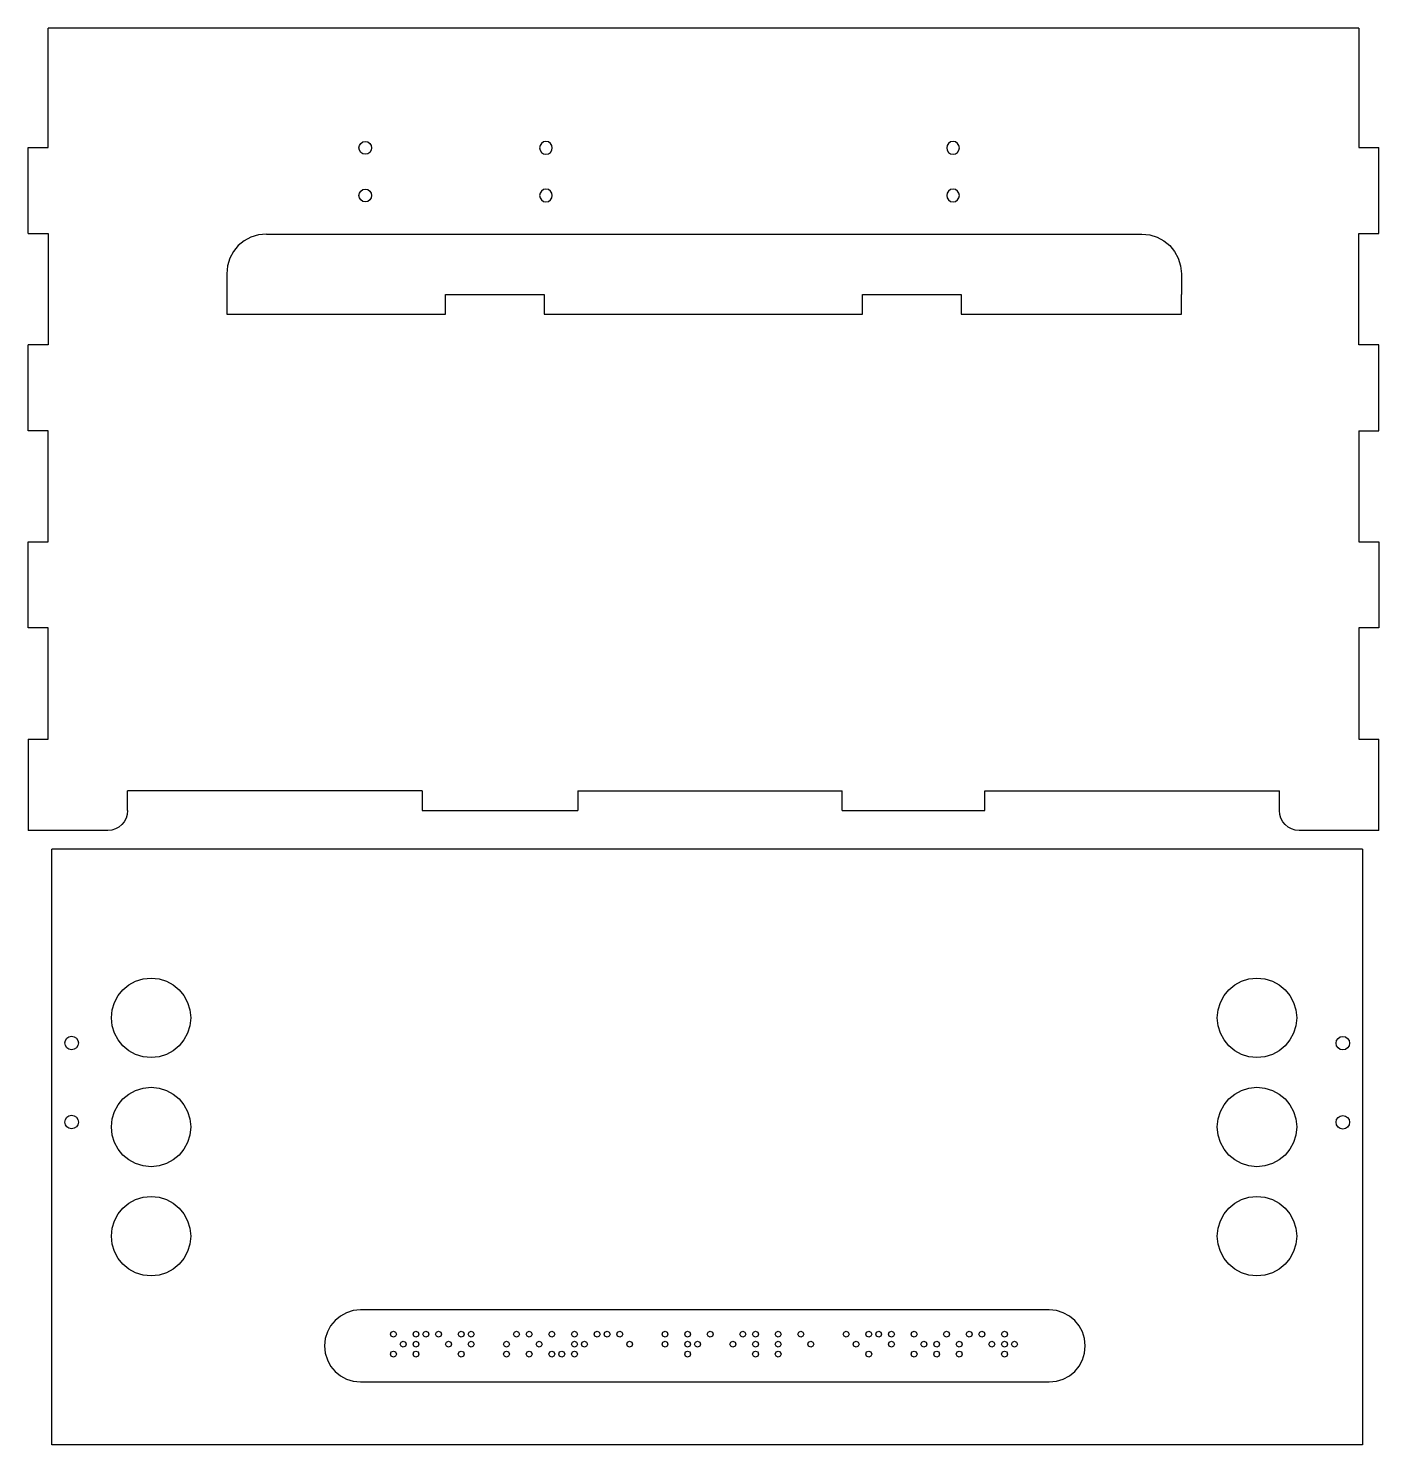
# Model space of a CAD drawing. Extents: x -30 to 616, y -329 to 382.
# Drawn here: x 11.7 to 374.3, y -329 to 51.5 of the extents above; entities that cross this region are included whole.
import ezdxf

# ---------------------------------------------------------------- set-up
doc = ezdxf.new("R2010")
doc.units = 0

msp = doc.modelspace()

# ---------------------------------------------------------------- linework, layer by layer
at = {"layer": 'D_U+00E9coupe V5'}
for p, q in [((368.997, 51.5052), (16.9973, 51.5052)), ((16.9973, 19.5052), (16.9973, 51.5052)), ((368.997, 51.5052), (368.997, 19.5052)), ((11.6639, 19.5052), (16.9973, 19.5052)), ((11.6639, -3.60585), (11.6639, 19.5052)), ((100.43866, 19.398), (100.572779, 20.062313)), ((100.572779, 18.733693), (100.43866, 19.398)), ((100.572779, 20.062313), (100.938536, 20.604802)), ((100.938536, 20.604802), (101.481027, 20.970559)), ((101.481027, 20.970559), (102.14535, 21.10468)), ((102.14535, 21.10468), (102.809652, 20.970559)), ((102.809652, 20.970559), (103.352131, 20.604802)), ((103.352131, 20.604802), (103.717882, 20.062313)), ((103.852, 19.398), (103.717881, 18.733691)), ((103.717882, 20.062313), (103.852, 19.398)), ((103.852, 19.398), (103.852, 19.398)), ((103.852, 19.398), (103.852, 19.398)), ((149.106769, 20.062313), (148.97265, 19.398)), ((148.97265, 19.398), (149.106769, 18.733691)), ((149.472526, 20.604802), (149.106769, 20.062313)), ((150.015017, 20.970559), (149.472526, 20.604802)), ((150.67934, 21.10468), (150.015017, 20.970559)), ((151.343644, 20.970559), (150.67934, 21.10468)), ((151.886126, 20.604802), (151.343644, 20.970559)), ((152.25188, 20.062313), (151.886126, 20.604802)), ((152.386, 19.398), (152.25188, 20.062313)), ((152.25188, 18.733693), (152.386, 19.398)), ((152.386, 19.398), (152.386, 19.398)), ((152.386, 19.398), (152.386, 19.398)), ((258.439778, 20.062313), (258.30566, 19.398)), ((258.30566, 19.398), (258.439779, 18.733691)), ((258.80553, 20.604802), (258.439778, 20.062313)), ((259.348009, 20.970559), (258.80553, 20.604802)), ((260.01231, 21.10468), (259.348009, 20.970559)), ((260.676632, 20.970559), (260.01231, 21.10468)), ((261.219123, 20.604802), (260.676632, 20.970559)), ((261.58488, 20.062313), (261.219123, 20.604802)), ((261.719, 19.398), (261.58488, 20.062313)), ((261.58488, 18.733693), (261.719, 19.398)), ((261.719, 19.398), (261.719, 19.398)), ((261.719, 19.398), (261.719, 19.398)), ((368.997, 19.5052), (374.33, 19.5052)), ((374.33, -3.60585), (374.33, 19.5052)), ((100.938536, 18.191214), (100.572779, 18.733693)), ((101.481027, 17.825466), (100.938536, 18.191214)), ((102.14535, 17.69135), (101.481027, 17.825466)), ((102.80965, 17.825466), (102.14535, 17.69135)), ((103.352129, 18.191213), (102.80965, 17.825466)), ((103.717881, 18.733691), (103.352129, 18.191213)), ((149.106769, 18.733691), (149.472526, 18.191213)), ((149.472526, 18.191213), (150.015017, 17.825466)), ((150.015017, 17.825466), (150.67934, 17.69135)), ((150.67934, 17.69135), (151.343642, 17.825466)), ((151.343642, 17.825466), (151.886124, 18.191214)), ((151.886124, 18.191214), (152.25188, 18.733693)), ((258.439779, 18.733691), (258.805531, 18.191213)), ((258.805531, 18.191213), (259.34801, 17.825466)), ((259.34801, 17.825466), (260.01231, 17.69135)), ((260.01231, 17.69135), (260.676632, 17.825466)), ((260.676632, 17.825466), (261.219123, 18.191214)), ((261.219123, 18.191214), (261.58488, 18.733693)), ((100.572779, 7.26237), (100.938536, 7.804847)), ((100.938536, 7.804847), (101.481027, 8.170588)), ((101.481027, 8.170588), (102.14535, 8.3047)), ((102.14535, 8.3047), (102.809652, 8.170588)), ((102.809652, 8.170588), (103.352131, 7.804846)), ((103.352131, 7.804846), (103.717882, 7.262369)), ((149.472526, 7.804846), (149.106769, 7.262369)), ((150.015017, 8.170588), (149.472526, 7.804846)), ((150.67934, 8.3047), (150.015017, 8.170588)), ((151.343644, 8.170588), (150.67934, 8.3047)), ((151.886126, 7.804847), (151.343644, 8.170588)), ((152.25188, 7.26237), (151.886126, 7.804847)), ((258.80553, 7.804846), (258.439778, 7.262369)), ((259.348009, 8.170588), (258.80553, 7.804846)), ((260.01231, 8.3047), (259.348009, 8.170588)), ((260.676632, 8.170588), (260.01231, 8.3047)), ((261.219123, 7.804847), (260.676632, 8.170588)), ((261.58488, 7.26237), (261.219123, 7.804847)), ((100.43866, 6.59805), (100.572779, 7.26237)), ((100.572779, 5.933731), (100.43866, 6.59805)), ((100.938536, 5.391254), (100.572779, 5.933731)), ((101.481027, 5.025512), (100.938536, 5.391254)), ((102.14535, 4.8914), (101.481027, 5.025512)), ((102.80965, 5.025512), (102.14535, 4.8914)), ((103.352129, 5.391253), (102.80965, 5.025512)), ((103.717881, 5.93373), (103.352129, 5.391253)), ((103.852, 6.59805), (103.717881, 5.93373)), ((103.717882, 7.262369), (103.852, 6.59805)), ((103.852, 6.59805), (103.852, 6.59805)), ((103.852, 6.59805), (103.852, 6.59805)), ((149.106769, 7.262369), (148.97265, 6.59805)), ((148.97265, 6.59805), (149.106769, 5.93373)), ((149.106769, 5.93373), (149.472526, 5.391253)), ((149.472526, 5.391253), (150.015017, 5.025512)), ((150.015017, 5.025512), (150.67934, 4.8914)), ((150.67934, 4.8914), (151.343642, 5.025512)), ((151.343642, 5.025512), (151.886124, 5.391254)), ((151.886124, 5.391254), (152.25188, 5.933731)), ((152.386, 6.59805), (152.25188, 7.26237)), ((152.25188, 5.933731), (152.386, 6.59805)), ((152.386, 6.59805), (152.386, 6.59805)), ((152.386, 6.59805), (152.386, 6.59805)), ((258.439778, 7.262369), (258.30566, 6.59805)), ((258.30566, 6.59805), (258.439779, 5.93373)), ((258.439779, 5.93373), (258.805531, 5.391253)), ((258.805531, 5.391253), (259.34801, 5.025512)), ((259.34801, 5.025512), (260.01231, 4.8914)), ((260.01231, 4.8914), (260.676632, 5.025512)), ((260.676632, 5.025512), (261.219123, 5.391254)), ((261.219123, 5.391254), (261.58488, 5.933731)), ((261.719, 6.59805), (261.58488, 7.26237)), ((261.58488, 5.933731), (261.719, 6.59805)), ((261.719, 6.59805), (261.719, 6.59805)), ((261.719, 6.59805), (261.719, 6.59805)), ((11.6639, -3.60585), (16.9973, -3.60585)), ((16.9973, -3.60585), (16.9973, -33.4725)), ((75.599, -3.74798), (73.4493, -3.96469)), ((75.599, -3.74798), (310.691, -3.74798)), ((310.691, -3.74798), (312.840698, -3.96469)), ((368.997, -33.4725), (368.997, -3.60585)), ((368.997, -3.60585), (374.33, -3.60585)), ((68.056564, -6.872186), (66.75408, -8.450829)), ((69.63519, -5.569686), (68.056564, -6.872186)), ((71.447065, -4.586223), (69.63519, -5.569686)), ((73.4493, -3.96469), (71.447065, -4.586223)), ((312.840698, -3.96469), (314.84293, -4.586223)), ((314.84293, -4.586223), (316.654806, -5.569686)), ((316.654806, -5.569686), (318.233432, -6.872186)), ((318.233432, -6.872186), (319.535917, -8.450829)), ((65.77063, -10.262721), (65.149106, -12.26497)), ((66.75408, -8.450829), (65.77063, -10.262721)), ((319.535917, -8.450829), (320.519368, -10.262721)), ((320.519368, -10.262721), (321.140893, -12.26497)), ((65.149106, -12.26497), (64.9324, -14.41468)), ((64.9324, -14.4146), (64.9324, -25.2947)), ((321.140893, -12.26497), (321.3576, -14.41468)), ((321.358, -14.4146), (321.358, -19.9614)), ((123.664, -19.9614), (150.162, -19.9614)), ((123.664, -25.2947), (123.664, -19.9614)), ((150.162, -19.9614), (150.162, -25.2947)), ((235.664, -19.9614), (262.162, -19.9614)), ((235.664, -25.2947), (235.664, -19.9614)), ((262.162, -19.9614), (262.162, -25.2947)), ((321.348, -19.9614), (321.358, -19.9614)), ((321.348, -25.2947), (321.348, -19.9614)), ((64.9324, -25.2947), (123.664, -25.2947)), ((150.162, -25.2947), (235.664, -25.2947)), ((262.162, -25.2947), (321.348, -25.2947)), ((16.9973, -33.4725), (11.6639, -33.4725)), ((11.6639, -56.5836), (11.6639, -33.4725)), ((374.33, -33.4725), (368.997, -33.4725)), ((374.33, -56.5836), (374.33, -33.4725)), ((16.9973, -56.5836), (11.6639, -56.5836)), ((16.9973, -86.4502), (16.9973, -56.5836)), ((368.997, -56.5836), (368.997, -86.4502)), ((368.997, -56.5836), (374.33, -56.5836)), ((11.6639, -86.4502), (16.9973, -86.4502)), ((11.6639, -109.561), (11.6639, -86.4502)), ((368.997, -86.4502), (374.33, -86.4502)), ((374.33, -86.4502), (374.33, -109.561)), ((16.9973, -109.561), (11.6639, -109.561)), ((16.9973, -139.428), (16.9973, -109.561)), ((368.997, -109.561), (368.997, -139.428)), ((374.33, -109.561), (368.997, -109.561)), ((11.6639, -139.428), (16.9973, -139.428)), ((11.6639, -139.428), (11.6639, -163.961)), ((368.997, -139.428), (374.33, -139.428)), ((374.33, -163.961), (374.33, -139.428)), ((38.3306, -158.628), (38.3306, -153.295)), ((117.457, -153.295), (38.3306, -153.295)), ((117.457, -153.295), (117.457, -158.628)), ((159.267, -153.295), (159.267, -158.628)), ((159.267, -153.295), (230.246, -153.295)), ((230.246, -158.628), (230.246, -153.295)), ((268.537, -158.628), (268.537, -153.295)), ((268.537, -153.295), (347.664, -153.295)), ((347.664, -158.628), (347.664, -153.295)), ((38.222245, -159.702861), (37.91148, -160.703985)), ((38.3306, -158.628), (38.222245, -159.702861)), ((117.457, -158.628), (159.267, -158.628)), ((230.246, -158.628), (268.537, -158.628)), ((347.772034, -159.702541), (347.66368, -158.62768)), ((348.082798, -160.703665), (347.772034, -159.702541)), ((35.073244, -163.542207), (34.072127, -163.852967)), ((35.979185, -163.050483), (35.073244, -163.542207)), ((36.768502, -162.399241), (35.979185, -163.050483)), ((37.41975, -161.609927), (36.768502, -162.399241)), ((37.91148, -160.703985), (37.41975, -161.609927)), ((348.574525, -161.609607), (348.082798, -160.703665)), ((349.22577, -162.398921), (348.574525, -161.609607)), ((350.015086, -163.050163), (349.22577, -162.398921)), ((350.921028, -163.541887), (350.015086, -163.050163)), ((351.922148, -163.852647), (350.921028, -163.541887)), ((32.9972, -163.961), (11.6639, -163.961)), ((34.072127, -163.852967), (32.99728, -163.96132)), ((352.997, -163.961), (351.922148, -163.852647)), ((374.33, -163.961), (352.997, -163.961)), ((369.956, -168.952), (17.9564, -168.952)), ((17.9564, -328.952), (17.9564, -168.952)), ((369.956, -168.952), (369.956, -328.952)), ((21.47644, -221.046), (21.618941, -220.340176)), ((21.618941, -220.340176), (22.007553, -219.763787)), ((22.007553, -219.763787), (22.583942, -219.375172)), ((22.583942, -219.375172), (23.28977, -219.23267)), ((23.28977, -219.23267), (23.995598, -219.375172)), ((23.995598, -219.375172), (24.571986, -219.763787)), ((24.571986, -219.763787), (24.960599, -220.340175)), ((24.960599, -220.340175), (25.1031, -221.046)), ((362.886, -221.097), (363.028502, -220.391176)), ((363.028502, -220.391176), (363.417117, -219.814788)), ((363.417117, -219.814788), (363.993505, -219.426173)), ((363.993505, -219.426173), (364.69933, -219.28367)), ((364.69933, -219.28367), (365.405154, -219.426172)), ((365.405154, -219.426172), (365.981543, -219.814787)), ((365.981543, -219.814787), (366.370158, -220.391175)), ((366.370158, -220.391175), (366.51266, -221.097)), ((21.618941, -221.751825), (21.47644, -221.046)), ((22.007554, -222.328213), (21.618941, -221.751825)), ((22.583942, -222.716828), (22.007554, -222.328213)), ((23.28977, -222.85933), (22.583942, -222.716828)), ((23.995598, -222.716828), (23.28977, -222.85933)), ((24.571987, -222.328213), (23.995598, -222.716828)), ((24.960599, -221.751824), (24.571987, -222.328213)), ((25.1031, -221.046), (24.960599, -221.751824)), ((25.1031, -221.046), (25.1031, -221.046)), ((25.1031, -221.046), (25.1031, -221.046)), ((363.028503, -221.802825), (362.886, -221.097)), ((362.886, -221.097), (362.886, -221.097)), ((362.886, -221.097), (362.886, -221.097)), ((363.417118, -222.379213), (363.028503, -221.802825)), ((363.993506, -222.767828), (363.417118, -222.379213)), ((364.69933, -222.91033), (363.993506, -222.767828)), ((365.405155, -222.767828), (364.69933, -222.91033)), ((365.981543, -222.379212), (365.405155, -222.767828)), ((366.370158, -221.802824), (365.981543, -222.379212)), ((366.51266, -221.097), (366.370158, -221.802824)), ((21.47644, -242.297), (21.618941, -241.591164)), ((21.618941, -243.002825), (21.47644, -242.297)), ((21.618941, -241.591164), (22.007553, -241.014776)), ((22.007554, -243.579213), (21.618941, -243.002825)), ((22.007553, -241.014776), (22.583942, -240.626168)), ((22.583942, -240.626168), (23.28977, -240.48367)), ((23.28977, -240.48367), (23.995598, -240.626168)), ((23.995598, -240.626168), (24.571986, -241.014776)), ((24.571986, -241.014776), (24.960599, -241.591164)), ((24.960599, -243.002824), (24.571987, -243.579212)), ((24.960599, -241.591164), (25.1031, -242.297)), ((25.1031, -242.297), (24.960599, -243.002824)), ((25.1031, -242.297), (25.1031, -242.297)), ((25.1031, -242.297), (25.1031, -242.297)), ((362.886, -242.348), (363.028502, -241.642164)), ((363.028503, -243.053825), (362.886, -242.348)), ((362.886, -242.348), (362.886, -242.348)), ((362.886, -242.348), (362.886, -242.348)), ((363.028502, -241.642164), (363.417117, -241.065776)), ((363.417118, -243.630213), (363.028503, -243.053825)), ((363.417117, -241.065776), (363.993505, -240.677168)), ((363.993505, -240.677168), (364.69933, -240.53467)), ((364.69933, -240.53467), (365.405154, -240.677168)), ((365.405154, -240.677168), (365.981543, -241.065776)), ((365.981543, -241.065776), (366.370158, -241.642164)), ((366.370158, -243.053824), (365.981543, -243.630213)), ((366.370158, -241.642164), (366.51266, -242.348)), ((366.51266, -242.348), (366.370158, -243.053824)), ((22.583942, -243.967828), (22.007554, -243.579213)), ((23.28977, -244.11033), (22.583942, -243.967828)), ((23.995598, -243.967827), (23.28977, -244.11033)), ((24.571987, -243.579212), (23.995598, -243.967827)), ((363.993506, -244.018828), (363.417118, -243.630213)), ((364.69933, -244.16133), (363.993506, -244.018828)), ((365.405155, -244.018828), (364.69933, -244.16133)), ((365.981543, -243.630213), (365.405155, -244.018828)), ((369.956, -328.952), (17.9564, -328.952))]:
    msp.add_line(p, q, dxfattribs=at)
at = {"layer": 'gravure'}
for p, q in [((98.938034, -292.936761), (97.120827, -293.500852)), ((100.88908, -292.74008), (98.938034, -292.936761)), ((285.85608, -292.74008), (100.88908, -292.74008)), ((287.807127, -292.936761), (285.85608, -292.74008)), ((289.624338, -293.500853), (287.807127, -292.936761)), ((94.043645, -295.57555), (92.861526, -297.008299)), ((95.476388, -294.393425), (94.043645, -295.57555)), ((97.120827, -293.500852), (95.476388, -294.393425)), ((291.268781, -294.393425), (289.624338, -293.500853)), ((292.70153, -295.57555), (291.268781, -294.393425)), ((293.883655, -297.008299), (292.70153, -295.57555)), ((91.40487, -300.469952), (91.20819, -302.421)), ((91.968958, -298.652742), (91.40487, -300.469952)), ((92.861526, -297.008299), (91.968958, -298.652742)), ((108.900988, -299.282), (109.135312, -298.71631)), ((109.135312, -299.84769), (108.900988, -299.282)), ((109.135312, -298.71631), (109.700994, -298.481985)), ((109.700994, -300.082015), (109.135312, -299.84769)), ((109.700994, -298.481985), (110.26669, -298.71631)), ((110.26669, -299.84769), (109.700994, -300.082015)), ((110.26669, -298.71631), (110.501, -299.282)), ((110.501, -299.282), (110.26669, -299.84769)), ((110.501, -299.282), (110.501, -299.282)), ((114.980991, -299.282), (115.2153, -298.71631)), ((115.2153, -299.84769), (114.980991, -299.282)), ((115.2153, -298.71631), (115.780994, -298.481985)), ((115.780994, -300.082015), (115.2153, -299.84769)), ((115.780994, -298.481985), (116.346677, -298.71631)), ((116.346677, -299.84769), (115.780994, -300.082015)), ((116.346677, -298.71631), (116.581, -299.282)), ((116.581, -299.282), (116.346677, -299.84769)), ((116.581, -299.282), (116.581, -299.282)), ((117.646991, -299.282), (117.881315, -298.71631)), ((117.881315, -299.84769), (117.646991, -299.282)), ((117.881315, -298.71631), (118.446994, -298.481985)), ((118.446994, -300.082015), (117.881315, -299.84769)), ((118.446994, -298.481985), (119.01269, -298.71631)), ((119.01269, -299.84769), (118.446994, -300.082015)), ((119.01269, -298.71631), (119.247, -299.282)), ((119.247, -299.282), (119.01269, -299.84769)), ((119.247, -299.282), (119.247, -299.282)), ((121.060991, -299.282), (121.295301, -298.71631)), ((121.295301, -299.84769), (121.060991, -299.282)), ((121.295301, -298.71631), (121.860997, -298.481985)), ((121.860997, -300.082015), (121.295301, -299.84769)), ((121.860997, -298.481985), (122.426676, -298.71631)), ((122.426676, -299.84769), (121.860997, -300.082015)), ((122.426676, -298.71631), (122.661, -299.282)), ((122.661, -299.282), (122.426676, -299.84769)), ((122.661, -299.282), (122.661, -299.282)), ((127.141027, -299.282), (127.375337, -298.71631)), ((127.375337, -299.84769), (127.141027, -299.282)), ((127.375337, -298.71631), (127.941033, -298.481985)), ((127.941033, -300.082015), (127.375337, -299.84769)), ((127.941033, -298.481985), (128.506696, -298.71631)), ((128.506696, -299.84769), (127.941033, -300.082015)), ((128.506696, -298.71631), (128.741, -299.282)), ((128.741, -299.282), (128.506696, -299.84769)), ((128.741, -299.282), (128.741, -299.282)), ((129.806991, -299.282), (130.041301, -298.71631)), ((130.041301, -299.84769), (129.806991, -299.282)), ((130.041301, -298.71631), (130.606997, -298.481985)), ((130.606997, -300.082015), (130.041301, -299.84769)), ((130.606997, -298.481985), (131.172677, -298.71631)), ((131.172677, -299.84769), (130.606997, -300.082015)), ((131.172677, -298.71631), (131.407, -299.282)), ((131.407, -299.282), (131.172677, -299.84769)), ((131.407, -299.282), (131.407, -299.282)), ((141.966988, -299.282), (142.201312, -298.71631)), ((142.201312, -299.84769), (141.966988, -299.282)), ((142.201312, -298.71631), (142.766994, -298.481985)), ((142.766994, -300.082015), (142.201312, -299.84769)), ((142.766994, -298.481985), (143.33269, -298.71631)), ((143.33269, -299.84769), (142.766994, -300.082015)), ((143.33269, -298.71631), (143.567, -299.282)), ((143.567, -299.282), (143.33269, -299.84769)), ((143.567, -299.282), (143.567, -299.282)), ((145.380991, -299.282), (145.6153, -298.71631)), ((145.6153, -299.84769), (145.380991, -299.282)), ((145.6153, -298.71631), (146.180994, -298.481985)), ((146.180994, -300.082015), (145.6153, -299.84769)), ((146.180994, -298.481985), (146.746676, -298.71631)), ((146.746676, -299.84769), (146.180994, -300.082015)), ((146.746676, -298.71631), (146.981, -299.282)), ((146.981, -299.282), (146.746676, -299.84769)), ((146.981, -299.282), (146.981, -299.282)), ((151.460991, -299.282), (151.695301, -298.71631)), ((151.695301, -299.84769), (151.460991, -299.282)), ((151.695301, -298.71631), (152.260997, -298.481985)), ((152.260997, -300.082015), (151.695301, -299.84769)), ((152.260997, -298.481985), (152.826676, -298.71631)), ((152.826676, -299.84769), (152.260997, -300.082015)), ((152.826676, -298.71631), (153.061, -299.282)), ((153.061, -299.282), (152.826676, -299.84769)), ((153.061, -299.282), (153.061, -299.282)), ((157.541027, -299.282), (157.775337, -298.71631)), ((157.775337, -299.84769), (157.541027, -299.282)), ((157.775337, -298.71631), (158.341033, -298.481985)), ((158.341033, -300.082015), (157.775337, -299.84769)), ((158.341033, -298.481985), (158.906695, -298.71631)), ((158.906695, -299.84769), (158.341033, -300.082015)), ((158.906695, -298.71631), (159.141, -299.282)), ((159.141, -299.282), (158.906695, -299.84769)), ((159.141, -299.282), (159.141, -299.282)), ((163.621024, -299.282), (163.85533, -298.71631)), ((163.85533, -299.84769), (163.621024, -299.282)), ((163.85533, -298.71631), (164.420994, -298.481985)), ((164.420994, -300.082015), (163.85533, -299.84769)), ((164.420994, -298.481985), (164.98669, -298.71631)), ((164.98669, -299.84769), (164.420994, -300.082015)), ((164.98669, -298.71631), (165.221, -299.282)), ((165.221, -299.282), (164.98669, -299.84769)), ((165.221, -299.282), (165.221, -299.282)), ((166.287024, -299.282), (166.521334, -298.71631)), ((166.521334, -299.84769), (166.287024, -299.282)), ((166.521334, -298.71631), (167.08703, -298.481985)), ((167.08703, -300.082015), (166.521334, -299.84769)), ((167.08703, -298.481985), (167.652694, -298.71631)), ((167.652694, -299.84769), (167.08703, -300.082015)), ((167.652694, -298.71631), (167.887, -299.282)), ((167.887, -299.282), (167.652694, -299.84769)), ((167.887, -299.282), (167.887, -299.282)), ((169.700991, -299.282), (169.935314, -298.71631)), ((169.935314, -299.84769), (169.700991, -299.282)), ((169.935314, -298.71631), (170.500994, -298.481985)), ((170.500994, -300.082015), (169.935314, -299.84769)), ((170.500994, -298.481985), (171.06669, -298.71631)), ((171.06669, -299.84769), (170.500994, -300.082015)), ((171.06669, -298.71631), (171.301, -299.282)), ((171.301, -299.282), (171.06669, -299.84769)), ((171.301, -299.282), (171.301, -299.282)), ((181.860991, -299.282), (182.095303, -298.71631)), ((182.095303, -299.84769), (181.860991, -299.282)), ((182.095303, -298.71631), (182.660997, -298.481985)), ((182.660997, -300.082015), (182.095303, -299.84769)), ((182.660997, -298.481985), (183.226676, -298.71631)), ((183.226676, -299.84769), (182.660997, -300.082015)), ((183.226676, -298.71631), (183.461, -299.282)), ((183.461, -299.282), (183.226676, -299.84769)), ((183.461, -299.282), (183.461, -299.282)), ((187.941027, -299.282), (188.175337, -298.71631)), ((188.175337, -299.84769), (187.941027, -299.282)), ((188.175337, -298.71631), (188.741033, -298.481985)), ((188.741033, -300.082015), (188.175337, -299.84769)), ((188.741033, -298.481985), (189.306695, -298.71631)), ((189.306695, -299.84769), (188.741033, -300.082015)), ((189.306695, -298.71631), (189.541, -299.282)), ((189.541, -299.282), (189.306695, -299.84769)), ((189.541, -299.282), (189.541, -299.282)), ((194.021027, -299.282), (194.255334, -298.71631)), ((194.255334, -299.84769), (194.021027, -299.282)), ((194.255334, -298.71631), (194.820994, -298.481985)), ((194.820994, -300.082015), (194.255334, -299.84769)), ((194.820994, -298.481985), (195.38669, -298.71631)), ((195.38669, -299.84769), (194.820994, -300.082015)), ((195.38669, -298.71631), (195.621, -299.282)), ((195.621, -299.282), (195.38669, -299.84769)), ((195.621, -299.282), (195.621, -299.282)), ((202.766988, -299.282), (203.001313, -298.71631)), ((203.001313, -299.84769), (202.766988, -299.282)), ((203.001313, -298.71631), (203.566994, -298.481985)), ((203.566994, -300.082015), (203.001313, -299.84769)), ((203.566994, -298.481985), (204.13269, -298.71631)), ((204.13269, -299.84769), (203.566994, -300.082015)), ((204.13269, -298.71631), (204.367, -299.282)), ((204.367, -299.282), (204.13269, -299.84769)), ((204.367, -299.282), (204.367, -299.282)), ((206.180991, -299.282), (206.415317, -298.71631)), ((206.415317, -299.84769), (206.180991, -299.282)), ((206.415317, -298.71631), (206.980994, -298.481985)), ((206.980994, -300.082015), (206.415317, -299.84769)), ((206.980994, -298.481985), (207.546676, -298.71631)), ((207.546676, -299.84769), (206.980994, -300.082015)), ((207.546676, -298.71631), (207.781, -299.282)), ((207.781, -299.282), (207.546676, -299.84769)), ((207.781, -299.282), (207.781, -299.282)), ((212.260991, -299.282), (212.495301, -298.71631)), ((212.495301, -299.84769), (212.260991, -299.282)), ((212.495301, -298.71631), (213.060997, -298.481985)), ((213.060997, -300.082015), (212.495301, -299.84769)), ((213.060997, -298.481985), (213.626676, -298.71631)), ((213.626676, -299.84769), (213.060997, -300.082015)), ((213.626676, -298.71631), (213.861, -299.282)), ((213.861, -299.282), (213.626676, -299.84769)), ((213.861, -299.282), (213.861, -299.282)), ((218.340022, -299.282), (218.574332, -298.71631)), ((218.574332, -299.84769), (218.340022, -299.282)), ((218.574332, -298.71631), (219.140028, -298.481985)), ((219.140028, -300.082015), (218.574332, -299.84769)), ((219.140028, -298.481985), (219.705693, -298.71631)), ((219.705693, -299.84769), (219.140028, -300.082015)), ((219.705693, -298.71631), (219.94, -299.282)), ((219.94, -299.282), (219.705693, -299.84769)), ((219.94, -299.282), (219.94, -299.282)), ((230.500991, -299.282), (230.735313, -298.71631)), ((230.735313, -299.84769), (230.500991, -299.282)), ((230.735313, -298.71631), (231.300994, -298.481985)), ((231.300994, -300.082015), (230.735313, -299.84769)), ((231.300994, -298.481985), (231.866687, -298.71631)), ((231.866687, -299.84769), (231.300994, -300.082015)), ((231.866687, -298.71631), (232.101, -299.282)), ((232.101, -299.282), (231.866687, -299.84769)), ((232.101, -299.282), (232.101, -299.282)), ((236.579991, -299.282), (236.814315, -298.71631)), ((236.814315, -299.84769), (236.579991, -299.282)), ((236.814315, -298.71631), (237.379997, -298.481985)), ((237.379997, -300.082015), (236.814315, -299.84769)), ((237.379997, -298.481985), (237.94569, -298.71631)), ((237.94569, -299.84769), (237.379997, -300.082015)), ((237.94569, -298.71631), (238.18, -299.282)), ((238.18, -299.282), (237.94569, -299.84769)), ((238.18, -299.282), (238.18, -299.282)), ((239.246991, -299.282), (239.481318, -298.71631)), ((239.481318, -299.84769), (239.246991, -299.282)), ((239.481318, -298.71631), (240.046997, -298.481985)), ((240.046997, -300.082015), (239.481318, -299.84769)), ((240.046997, -298.481985), (240.61269, -298.71631)), ((240.61269, -299.84769), (240.046997, -300.082015)), ((240.61269, -298.71631), (240.847, -299.282)), ((240.847, -299.282), (240.61269, -299.84769)), ((240.847, -299.282), (240.847, -299.282)), ((242.660988, -299.282), (242.895297, -298.71631)), ((242.895296, -299.84769), (242.660988, -299.282)), ((243.460994, -300.082015), (242.895296, -299.84769)), ((242.895297, -298.71631), (243.460994, -298.481985)), ((243.460994, -298.481985), (244.026673, -298.71631)), ((244.026673, -299.84769), (243.460994, -300.082015)), ((244.026673, -298.71631), (244.261, -299.282)), ((244.261, -299.282), (244.026673, -299.84769)), ((244.261, -299.282), (244.261, -299.282)), ((248.740027, -299.282), (248.974337, -298.71631)), ((248.974337, -299.84769), (248.740027, -299.282)), ((248.974337, -298.71631), (249.540033, -298.481985)), ((249.540033, -300.082015), (248.974337, -299.84769)), ((249.540033, -298.481985), (250.105695, -298.71631)), ((250.105695, -299.84769), (249.540033, -300.082015)), ((250.105695, -298.71631), (250.34, -299.282)), ((250.34, -299.282), (250.105695, -299.84769)), ((250.34, -299.282), (250.34, -299.282)), ((257.487027, -299.282), (257.721336, -298.71631)), ((257.721336, -299.84769), (257.487027, -299.282)), ((257.721336, -298.71631), (258.28703, -298.481985)), ((258.28703, -300.082015), (257.721336, -299.84769)), ((258.28703, -298.481985), (258.852694, -298.71631)), ((258.852694, -299.84769), (258.28703, -300.082015)), ((258.852694, -298.71631), (259.087, -299.282)), ((259.087, -299.282), (258.852694, -299.84769)), ((259.087, -299.282), (259.087, -299.282)), ((263.567022, -299.282), (263.801328, -298.71631)), ((263.801328, -299.84769), (263.567022, -299.282)), ((263.801328, -298.71631), (264.366997, -298.481985)), ((264.366997, -300.082015), (263.801328, -299.84769)), ((264.366997, -298.481985), (264.932688, -298.71631)), ((264.932688, -299.84769), (264.366997, -300.082015)), ((264.932688, -298.71631), (265.167, -299.282)), ((265.167, -299.282), (264.932688, -299.84769)), ((265.167, -299.282), (265.167, -299.282)), ((266.979991, -299.282), (267.214315, -298.71631)), ((267.214315, -299.84769), (266.979991, -299.282)), ((267.214315, -298.71631), (267.779997, -298.481985)), ((267.779997, -300.082015), (267.214315, -299.84769)), ((267.779997, -298.481985), (268.345691, -298.71631)), ((268.345691, -299.84769), (267.779997, -300.082015)), ((268.345691, -298.71631), (268.58, -299.282)), ((268.58, -299.282), (268.345691, -299.84769)), ((268.58, -299.282), (268.58, -299.282)), ((273.059991, -299.282), (273.294301, -298.71631)), ((273.294301, -299.84769), (273.059991, -299.282)), ((273.294301, -298.71631), (273.859997, -298.481985)), ((273.859997, -300.082015), (273.294301, -299.84769)), ((273.859997, -298.481985), (274.425677, -298.71631)), ((274.425677, -299.84769), (273.859997, -300.082015)), ((274.425677, -298.71631), (274.66, -299.282)), ((274.66, -299.282), (274.425677, -299.84769)), ((274.66, -299.282), (274.66, -299.282)), ((294.776228, -298.652742), (293.883655, -297.008299)), ((295.340319, -300.469952), (294.776228, -298.652742)), ((295.537, -302.421), (295.340319, -300.469952)), ((91.20819, -302.421), (91.20819, -302.421)), ((91.20819, -302.421), (91.40487, -304.372038)), ((108.900988, -304.615), (109.135312, -304.04931)), ((109.135312, -304.04931), (109.700994, -303.814985)), ((109.700994, -303.814985), (110.26669, -304.04931)), ((110.26669, -304.04931), (110.501, -304.615)), ((111.566988, -301.948), (111.801311, -301.38231)), ((111.801311, -302.5137), (111.566988, -301.948)), ((111.801311, -301.38231), (112.366994, -301.147985)), ((112.366994, -302.748015), (111.801311, -302.5137)), ((112.366994, -301.147985), (112.932689, -301.38231)), ((112.932689, -302.5137), (112.366994, -302.748015)), ((112.932689, -301.38231), (113.167, -301.948)), ((113.167, -301.948), (112.932689, -302.5137)), ((113.167, -301.948), (113.167, -301.948)), ((114.980991, -301.948), (115.2153, -301.38231)), ((115.2153, -302.5137), (114.980991, -301.948)), ((114.980991, -304.615), (115.2153, -304.04931)), ((115.2153, -301.38231), (115.780994, -301.147985)), ((115.780994, -302.748015), (115.2153, -302.5137)), ((115.2153, -304.04931), (115.780994, -303.814985)), ((115.780994, -301.147985), (116.346677, -301.38231)), ((116.346677, -302.5137), (115.780994, -302.748015)), ((115.780994, -303.814985), (116.346677, -304.04931)), ((116.346677, -301.38231), (116.581, -301.948)), ((116.581, -301.948), (116.346677, -302.5137)), ((116.346677, -304.04931), (116.581, -304.615)), ((116.581, -301.948), (116.581, -301.948)), ((123.726991, -301.948), (123.961299, -301.38231)), ((123.961299, -302.5137), (123.726991, -301.948)), ((123.961299, -301.38231), (124.526997, -301.147985)), ((124.526997, -302.748015), (123.961299, -302.5137)), ((124.526997, -301.147985), (125.092675, -301.38231)), ((125.092675, -302.5137), (124.526997, -302.748015)), ((125.092675, -301.38231), (125.327, -301.948)), ((125.327, -301.948), (125.092675, -302.5137)), ((125.327, -301.948), (125.327, -301.948)), ((127.141027, -304.615), (127.375337, -304.04931)), ((127.375337, -304.04931), (127.941033, -303.814985)), ((127.941033, -303.814985), (128.506696, -304.04931)), ((128.506696, -304.04931), (128.741, -304.615)), ((129.806991, -301.948), (130.041301, -301.38231)), ((130.041301, -302.5137), (129.806991, -301.948)), ((130.041301, -301.38231), (130.606997, -301.147985)), ((130.606997, -302.748015), (130.041301, -302.5137)), ((130.606997, -301.147985), (131.172677, -301.38231)), ((131.172677, -302.5137), (130.606997, -302.748015)), ((131.172677, -301.38231), (131.407, -301.948)), ((131.407, -301.948), (131.172677, -302.5137)), ((131.407, -301.948), (131.407, -301.948)), ((139.300988, -301.948), (139.535312, -301.38231)), ((139.535312, -302.5137), (139.300988, -301.948)), ((139.300988, -304.615), (139.535312, -304.04931)), ((139.535312, -301.38231), (140.100994, -301.147985)), ((140.100994, -302.748015), (139.535312, -302.5137)), ((139.535312, -304.04931), (140.100994, -303.814985)), ((140.100994, -301.147985), (140.666691, -301.38231)), ((140.66669, -302.5137), (140.100994, -302.748015)), ((140.100994, -303.814985), (140.666691, -304.04931)), ((140.901, -301.948), (140.66669, -302.5137)), ((140.666691, -301.38231), (140.901, -301.948)), ((140.666691, -304.04931), (140.901, -304.615)), ((140.901, -301.948), (140.901, -301.948)), ((145.380991, -304.615), (145.6153, -304.04931)), ((145.6153, -304.04931), (146.180994, -303.814985)), ((146.180994, -303.814985), (146.746676, -304.04931)), ((146.746676, -304.04931), (146.981, -304.615)), ((148.046991, -301.948), (148.281315, -301.38231)), ((148.281315, -302.5137), (148.046991, -301.948)), ((148.281315, -301.38231), (148.846994, -301.147985)), ((148.846994, -302.748015), (148.281315, -302.5137)), ((148.846994, -301.147985), (149.41269, -301.38231)), ((149.41269, -302.5137), (148.846994, -302.748015)), ((149.41269, -301.38231), (149.647, -301.948)), ((149.647, -301.948), (149.41269, -302.5137)), ((149.647, -301.948), (149.647, -301.948)), ((151.460991, -304.615), (151.695301, -304.04931)), ((151.695301, -304.04931), (152.260997, -303.814985)), ((152.260997, -303.814985), (152.826676, -304.04931)), ((152.826676, -304.04931), (153.061, -304.615)), ((154.126991, -304.615), (154.361301, -304.04931)), ((154.361301, -304.04931), (154.926997, -303.814985)), ((154.926997, -303.814985), (155.492676, -304.04931)), ((155.492676, -304.04931), (155.727, -304.615)), ((157.541027, -301.948), (157.775337, -301.38231)), ((157.775337, -302.5137), (157.541027, -301.948)), ((157.541027, -304.615), (157.775337, -304.04931)), ((157.775337, -301.38231), (158.341033, -301.147985)), ((158.341033, -302.748015), (157.775337, -302.5137)), ((157.775337, -304.04931), (158.341033, -303.814985)), ((158.341033, -301.147985), (158.906695, -301.38231)), ((158.906695, -302.5137), (158.341033, -302.748015)), ((158.341033, -303.814985), (158.906695, -304.04931)), ((158.906695, -301.38231), (159.141, -301.948)), ((159.141, -301.948), (158.906695, -302.5137)), ((158.906695, -304.04931), (159.141, -304.615)), ((159.141, -301.948), (159.141, -301.948)), ((160.206991, -301.948), (160.441301, -301.38231)), ((160.441301, -302.5137), (160.206991, -301.948)), ((160.441301, -301.38231), (161.006997, -301.147985)), ((161.006997, -302.748015), (160.441301, -302.5137)), ((161.006997, -301.147985), (161.572678, -301.38231)), ((161.572678, -302.5137), (161.006997, -302.748015)), ((161.572678, -301.38231), (161.807, -301.948)), ((161.807, -301.948), (161.572678, -302.5137)), ((161.807, -301.948), (161.807, -301.948)), ((172.366988, -301.948), (172.601312, -301.38231)), ((172.601312, -302.5137), (172.366988, -301.948)), ((172.601312, -301.38231), (173.166994, -301.147985)), ((173.166994, -302.748015), (172.601312, -302.5137)), ((173.166994, -301.147985), (173.732692, -301.38231)), ((173.732691, -302.5137), (173.166994, -302.748015)), ((173.967, -301.948), (173.732691, -302.5137)), ((173.732692, -301.38231), (173.967, -301.948)), ((173.967, -301.948), (173.967, -301.948)), ((181.860991, -301.948), (182.095303, -301.38231)), ((182.095303, -302.5137), (181.860991, -301.948)), ((182.095303, -301.38231), (182.660997, -301.147985)), ((182.660997, -302.748015), (182.095303, -302.5137)), ((182.660997, -301.147985), (183.226676, -301.38231)), ((183.226676, -302.5137), (182.660997, -302.748015)), ((183.226676, -301.38231), (183.461, -301.948)), ((183.461, -301.948), (183.226676, -302.5137)), ((183.461, -301.948), (183.461, -301.948)), ((187.941027, -301.948), (188.175337, -301.38231)), ((188.175337, -302.5137), (187.941027, -301.948)), ((187.941027, -304.615), (188.175337, -304.04931)), ((188.175337, -301.38231), (188.741033, -301.147985)), ((188.741033, -302.748015), (188.175337, -302.5137)), ((188.175337, -304.04931), (188.741033, -303.814985)), ((188.741033, -301.147985), (189.306695, -301.38231)), ((189.306695, -302.5137), (188.741033, -302.748015)), ((188.741033, -303.814985), (189.306695, -304.04931)), ((189.306695, -301.38231), (189.541, -301.948)), ((189.541, -301.948), (189.306695, -302.5137)), ((189.306695, -304.04931), (189.541, -304.615)), ((189.541, -301.948), (189.541, -301.948)), ((190.606988, -301.948), (190.841298, -301.38231)), ((190.841298, -302.5137), (190.606988, -301.948)), ((190.841298, -301.38231), (191.406994, -301.147985)), ((191.406994, -302.748015), (190.841298, -302.5137)), ((191.406994, -301.147985), (191.972676, -301.38231)), ((191.972676, -302.5137), (191.406994, -302.748015)), ((191.972676, -301.38231), (192.207, -301.948)), ((192.207, -301.948), (191.972676, -302.5137)), ((192.207, -301.948), (192.207, -301.948)), ((200.100988, -301.948), (200.335313, -301.38231)), ((200.335313, -302.5137), (200.100988, -301.948)), ((200.335313, -301.38231), (200.900994, -301.147985)), ((200.900994, -302.748015), (200.335313, -302.5137)), ((200.900994, -301.147985), (201.46669, -301.38231)), ((201.46669, -302.5137), (200.900994, -302.748015)), ((201.46669, -301.38231), (201.701, -301.948)), ((201.701, -301.948), (201.46669, -302.5137)), ((201.701, -301.948), (201.701, -301.948)), ((206.180991, -301.948), (206.415317, -301.38231)), ((206.415317, -302.5137), (206.180991, -301.948)), ((206.180991, -304.615), (206.415317, -304.04931)), ((206.415317, -301.38231), (206.980994, -301.147985)), ((206.980994, -302.748015), (206.415317, -302.5137)), ((206.415317, -304.04931), (206.980994, -303.814985)), ((206.980994, -301.147985), (207.546676, -301.38231)), ((207.546676, -302.5137), (206.980994, -302.748015)), ((206.980994, -303.814985), (207.546676, -304.04931)), ((207.546676, -301.38231), (207.781, -301.948)), ((207.781, -301.948), (207.546676, -302.5137)), ((207.546676, -304.04931), (207.781, -304.615)), ((207.781, -301.948), (207.781, -301.948)), ((212.260991, -301.948), (212.495301, -301.38231)), ((212.495301, -302.5137), (212.260991, -301.948)), ((212.260991, -304.615), (212.495301, -304.04931)), ((212.495301, -301.38231), (213.060997, -301.147985)), ((213.060997, -302.748015), (212.495301, -302.5137)), ((212.495301, -304.04931), (213.060997, -303.814985)), ((213.060997, -301.147985), (213.626676, -301.38231)), ((213.626676, -302.5137), (213.060997, -302.748015)), ((213.060997, -303.814985), (213.626676, -304.04931)), ((213.626676, -301.38231), (213.861, -301.948)), ((213.861, -301.948), (213.626676, -302.5137)), ((213.626676, -304.04931), (213.861, -304.615)), ((213.861, -301.948), (213.861, -301.948)), ((221.006988, -301.948), (221.241298, -301.38231)), ((221.241298, -302.5137), (221.006988, -301.948)), ((221.241298, -301.38231), (221.806994, -301.147985)), ((221.806994, -302.748015), (221.241298, -302.5137)), ((221.806994, -301.147985), (222.372676, -301.38231)), ((222.372676, -302.5137), (221.806994, -302.748015)), ((222.372676, -301.38231), (222.607, -301.948)), ((222.607, -301.948), (222.372676, -302.5137)), ((222.607, -301.948), (222.607, -301.948)), ((233.167027, -301.948), (233.401332, -301.38231)), ((233.401333, -302.5137), (233.167027, -301.948)), ((233.401332, -301.38231), (233.966994, -301.147985)), ((233.966994, -302.748015), (233.401333, -302.5137)), ((233.966994, -301.147985), (234.53269, -301.38231)), ((234.53269, -302.5137), (233.966994, -302.748015)), ((234.53269, -301.38231), (234.767, -301.948)), ((234.767, -301.948), (234.53269, -302.5137)), ((234.767, -301.948), (234.767, -301.948)), ((236.579991, -304.615), (236.814315, -304.04931)), ((236.814315, -304.04931), (237.379997, -303.814985)), ((237.379997, -303.814985), (237.94569, -304.04931)), ((237.94569, -304.04931), (238.18, -304.615)), ((242.660988, -301.948), (242.895297, -301.38231)), ((242.895296, -302.5137), (242.660988, -301.948)), ((243.460994, -302.748015), (242.895296, -302.5137)), ((242.895297, -301.38231), (243.460994, -301.147985)), ((243.460994, -301.147985), (244.026673, -301.38231)), ((244.026673, -302.5137), (243.460994, -302.748015)), ((244.026673, -301.38231), (244.261, -301.948)), ((244.261, -301.948), (244.026673, -302.5137)), ((244.261, -301.948), (244.261, -301.948)), ((248.740027, -304.615), (248.974337, -304.04931)), ((248.974337, -304.04931), (249.540033, -303.814985)), ((249.540033, -303.814985), (250.105695, -304.04931)), ((250.105695, -304.04931), (250.34, -304.615)), ((251.406988, -301.948), (251.641298, -301.38231)), ((251.641298, -302.5137), (251.406988, -301.948)), ((251.641298, -301.38231), (252.206994, -301.147985)), ((252.206994, -302.748015), (251.641298, -302.5137)), ((252.206994, -301.147985), (252.772676, -301.38231)), ((252.772676, -302.5137), (252.206994, -302.748015)), ((252.772676, -301.38231), (253.007, -301.948)), ((253.007, -301.948), (252.772676, -302.5137)), ((253.007, -301.948), (253.007, -301.948)), ((254.820033, -301.948), (255.054335, -301.38231)), ((255.054335, -302.5137), (254.820033, -301.948)), ((254.820033, -304.615), (255.054335, -304.04931)), ((255.054335, -301.38231), (255.619994, -301.147985)), ((255.619994, -302.748015), (255.054335, -302.5137)), ((255.054335, -304.04931), (255.619994, -303.814985)), ((255.619994, -301.147985), (256.18569, -301.38231)), ((256.18569, -302.5137), (255.619994, -302.748015)), ((255.619994, -303.814985), (256.18569, -304.04931)), ((256.18569, -301.38231), (256.42, -301.948)), ((256.42, -301.948), (256.18569, -302.5137)), ((256.18569, -304.04931), (256.42, -304.615)), ((256.42, -301.948), (256.42, -301.948)), ((260.899991, -301.948), (261.134315, -301.38231)), ((261.134315, -302.5137), (260.899991, -301.948)), ((260.899991, -304.615), (261.134315, -304.04931)), ((261.134315, -301.38231), (261.699994, -301.147985)), ((261.699994, -302.748015), (261.134315, -302.5137)), ((261.134315, -304.04931), (261.699994, -303.814985)), ((261.699994, -301.147985), (262.26569, -301.38231)), ((262.26569, -302.5137), (261.699994, -302.748015)), ((261.699994, -303.814985), (262.26569, -304.04931)), ((262.26569, -301.38231), (262.5, -301.948)), ((262.5, -301.948), (262.26569, -302.5137)), ((262.26569, -304.04931), (262.5, -304.615)), ((262.5, -301.948), (262.5, -301.948)), ((269.646991, -301.948), (269.881315, -301.38231)), ((269.881315, -302.5137), (269.646991, -301.948)), ((269.881315, -301.38231), (270.446997, -301.147985)), ((270.446997, -302.748015), (269.881315, -302.5137)), ((270.446997, -301.147985), (271.012691, -301.38231)), ((271.012691, -302.5137), (270.446997, -302.748015)), ((271.012691, -301.38231), (271.247, -301.948)), ((271.247, -301.948), (271.012691, -302.5137)), ((271.247, -301.948), (271.247, -301.948)), ((273.059991, -301.948), (273.294301, -301.38231)), ((273.294301, -302.5137), (273.059991, -301.948)), ((273.059991, -304.615), (273.294301, -304.04931)), ((273.294301, -301.38231), (273.859997, -301.147985)), ((273.859997, -302.748015), (273.294301, -302.5137)), ((273.294301, -304.04931), (273.859997, -303.814985)), ((273.859997, -301.147985), (274.425677, -301.38231)), ((274.425677, -302.5137), (273.859997, -302.748015)), ((273.859997, -303.814985), (274.425677, -304.04931)), ((274.425677, -301.38231), (274.66, -301.948)), ((274.66, -301.948), (274.425677, -302.5137)), ((274.425677, -304.04931), (274.66, -304.615)), ((274.66, -301.948), (274.66, -301.948)), ((275.726991, -301.948), (275.961298, -301.38231)), ((275.961298, -302.5137), (275.726991, -301.948)), ((275.961298, -301.38231), (276.526994, -301.147985)), ((276.526994, -302.748015), (275.961298, -302.5137)), ((276.526994, -301.147985), (277.092673, -301.38231)), ((277.092672, -302.5137), (276.526994, -302.748015)), ((277.327, -301.948), (277.092672, -302.5137)), ((277.092673, -301.38231), (277.327, -301.948)), ((277.327, -301.948), (277.327, -301.948)), ((295.340319, -304.372038), (295.537, -302.421)), ((295.537, -302.421), (295.537, -302.421)), ((295.537, -302.421), (295.537, -302.421)), ((295.537, -302.421), (295.537, -302.421)), ((91.40487, -304.372038), (91.968958, -306.18924)), ((91.968958, -306.18924), (92.861526, -307.833679)), ((92.861526, -307.833679), (94.043645, -309.266424)), ((109.135312, -305.1807), (108.900988, -304.615)), ((109.700994, -305.415015), (109.135312, -305.1807)), ((110.26669, -305.1807), (109.700994, -305.415015)), ((110.501, -304.615), (110.26669, -305.1807)), ((110.501, -304.615), (110.501, -304.615)), ((115.2153, -305.1807), (114.980991, -304.615)), ((115.780994, -305.415015), (115.2153, -305.1807)), ((116.346677, -305.1807), (115.780994, -305.415015)), ((116.581, -304.615), (116.346677, -305.1807)), ((116.581, -304.615), (116.581, -304.615)), ((127.375337, -305.1807), (127.141027, -304.615)), ((127.941033, -305.415015), (127.375337, -305.1807)), ((128.506696, -305.1807), (127.941033, -305.415015)), ((128.741, -304.615), (128.506696, -305.1807)), ((128.741, -304.615), (128.741, -304.615)), ((139.535312, -305.1807), (139.300988, -304.615)), ((140.100994, -305.415015), (139.535312, -305.1807)), ((140.66669, -305.1807), (140.100994, -305.415015)), ((140.901, -304.615), (140.66669, -305.1807)), ((140.901, -304.615), (140.901, -304.615)), ((145.6153, -305.1807), (145.380991, -304.615)), ((146.180994, -305.415015), (145.6153, -305.1807)), ((146.746676, -305.1807), (146.180994, -305.415015)), ((146.981, -304.615), (146.746676, -305.1807)), ((146.981, -304.615), (146.981, -304.615)), ((151.695301, -305.1807), (151.460991, -304.615)), ((152.260997, -305.415015), (151.695301, -305.1807)), ((152.826676, -305.1807), (152.260997, -305.415015)), ((153.061, -304.615), (152.826676, -305.1807)), ((153.061, -304.615), (153.061, -304.615)), ((154.361301, -305.1807), (154.126991, -304.615)), ((154.926997, -305.415015), (154.361301, -305.1807)), ((155.492676, -305.1807), (154.926997, -305.415015)), ((155.727, -304.615), (155.492676, -305.1807)), ((155.727, -304.615), (155.727, -304.615)), ((157.775337, -305.1807), (157.541027, -304.615)), ((158.341033, -305.415015), (157.775337, -305.1807)), ((158.906695, -305.1807), (158.341033, -305.415015)), ((159.141, -304.615), (158.906695, -305.1807)), ((159.141, -304.615), (159.141, -304.615)), ((188.175337, -305.1807), (187.941027, -304.615)), ((188.741033, -305.415015), (188.175337, -305.1807)), ((189.306695, -305.1807), (188.741033, -305.415015)), ((189.541, -304.615), (189.306695, -305.1807)), ((189.541, -304.615), (189.541, -304.615)), ((206.415317, -305.1807), (206.180991, -304.615)), ((206.980994, -305.415015), (206.415317, -305.1807)), ((207.546676, -305.1807), (206.980994, -305.415015)), ((207.781, -304.615), (207.546676, -305.1807)), ((207.781, -304.615), (207.781, -304.615)), ((212.495301, -305.1807), (212.260991, -304.615)), ((213.060997, -305.415015), (212.495301, -305.1807)), ((213.626676, -305.1807), (213.060997, -305.415015)), ((213.861, -304.615), (213.626676, -305.1807)), ((213.861, -304.615), (213.861, -304.615)), ((236.814315, -305.1807), (236.579991, -304.615)), ((237.379997, -305.415015), (236.814315, -305.1807)), ((237.94569, -305.1807), (237.379997, -305.415015)), ((238.18, -304.615), (237.94569, -305.1807)), ((238.18, -304.615), (238.18, -304.615)), ((248.974337, -305.1807), (248.740027, -304.615)), ((249.540033, -305.415015), (248.974337, -305.1807)), ((250.105695, -305.1807), (249.540033, -305.415015)), ((250.34, -304.615), (250.105695, -305.1807)), ((250.34, -304.615), (250.34, -304.615)), ((255.054335, -305.1807), (254.820033, -304.615)), ((255.619994, -305.415015), (255.054335, -305.1807)), ((256.18569, -305.1807), (255.619994, -305.415015)), ((256.42, -304.615), (256.18569, -305.1807)), ((256.42, -304.615), (256.42, -304.615)), ((261.134315, -305.1807), (260.899991, -304.615)), ((261.699994, -305.415015), (261.134315, -305.1807)), ((262.26569, -305.1807), (261.699994, -305.415015)), ((262.5, -304.615), (262.26569, -305.1807)), ((262.5, -304.615), (262.5, -304.615)), ((273.294301, -305.1807), (273.059991, -304.615)), ((273.859997, -305.415015), (273.294301, -305.1807)), ((274.425677, -305.1807), (273.859997, -305.415015)), ((274.66, -304.615), (274.425677, -305.1807)), ((274.66, -304.615), (274.66, -304.615)), ((292.70153, -309.266424), (293.883655, -307.833679)), ((293.883655, -307.833679), (294.776227, -306.18924)), ((294.776227, -306.18924), (295.340319, -304.372038)), ((94.043645, -309.266424), (95.476388, -310.448547)), ((95.476388, -310.448547), (97.120827, -311.341118)), ((97.120827, -311.341118), (98.938034, -311.905209)), ((98.938034, -311.905209), (100.88908, -312.10189)), ((285.85608, -312.10189), (287.807127, -311.905209)), ((287.807127, -311.905209), (289.624337, -311.341118)), ((289.624337, -311.341118), (291.268781, -310.448547)), ((291.268781, -310.448547), (292.70153, -309.266424)), ((100.88908, -312.10189), (285.85608, -312.10189))]:
    msp.add_line(p, q, dxfattribs=at)
at = {"layer": 'Layer 1'}
for p, q in [((37.080579, -206.742568), (38.659207, -205.440083)), ((38.659207, -205.440083), (40.471082, -204.456632)), ((40.471082, -204.456632), (42.473311, -203.835107)), ((42.473311, -203.835107), (44.623, -203.6184)), ((44.623, -203.6184), (46.772705, -203.835108)), ((46.772705, -203.835108), (48.77495, -204.456637)), ((48.77495, -204.456637), (50.586842, -205.440093)), ((50.586842, -205.440093), (52.165486, -206.742583)), ((334.102895, -206.742568), (335.681536, -205.440083)), ((335.681536, -205.440083), (337.493429, -204.456632)), ((337.493429, -204.456632), (339.495681, -203.835107)), ((339.495681, -203.835107), (341.6454, -203.6184)), ((341.6454, -203.6184), (343.795098, -203.835108)), ((343.795098, -203.835108), (345.79733, -204.456637)), ((345.79733, -204.456637), (347.609206, -205.440093)), ((347.609206, -205.440093), (349.187833, -206.742583)), ((34.794636, -210.13307), (35.778091, -208.321194)), ((35.778091, -208.321194), (37.080579, -206.742568)), ((52.165486, -206.742583), (53.467988, -208.321212)), ((53.467988, -208.321212), (54.451454, -210.133087)), ((331.816939, -210.13307), (332.800398, -208.321194)), ((332.800398, -208.321194), (334.102895, -206.742568)), ((349.187833, -206.742583), (350.490317, -208.321212)), ((350.490317, -208.321212), (351.473768, -210.133087)), ((33.9564, -214.285), (34.173108, -212.135302)), ((34.173108, -212.135302), (34.794636, -210.13307)), ((54.451454, -210.133087), (55.07299, -212.135314)), ((55.07299, -212.135314), (55.2897, -214.285)), ((330.9787, -214.285), (331.195408, -212.135302)), ((331.195408, -212.135302), (331.816939, -210.13307)), ((351.473768, -210.133087), (352.095293, -212.135314)), ((352.095293, -212.135314), (352.312, -214.285)), ((34.173106, -216.434719), (33.9564, -214.285)), ((33.9564, -214.285), (33.9564, -214.285)), ((33.9564, -214.285), (33.9564, -214.285)), ((34.79463, -218.436971), (34.173106, -216.434719)), ((55.07299, -216.434716), (54.451457, -218.436967)), ((55.2897, -214.285), (55.07299, -216.434716)), ((331.195409, -216.434719), (330.9787, -214.285)), ((331.81694, -218.436971), (331.195409, -216.434719)), ((352.095292, -216.434716), (351.473763, -218.436967)), ((352.312, -214.285), (352.095292, -216.434716)), ((352.312, -214.285), (352.312, -214.285)), ((352.312, -214.285), (352.312, -214.285)), ((35.77808, -220.248864), (34.79463, -218.436971)), ((37.080564, -221.827505), (35.77808, -220.248864)), ((53.467994, -220.24886), (52.165494, -221.827501)), ((54.451457, -218.436967), (53.467994, -220.24886)), ((332.800401, -220.248864), (331.81694, -218.436971)), ((334.102899, -221.827505), (332.800401, -220.248864)), ((350.490307, -220.24886), (349.187818, -221.827501)), ((351.473763, -218.436967), (350.490307, -220.24886)), ((38.65919, -223.130002), (37.080564, -221.827505)), ((40.471065, -224.113461), (38.65919, -223.130002)), ((42.4733, -224.734992), (40.471065, -224.113461)), ((48.774959, -224.11346), (46.77271, -224.734991)), ((50.586851, -223.129999), (48.774959, -224.11346)), ((52.165494, -221.827501), (50.586851, -223.129999)), ((335.68154, -223.130002), (334.102899, -221.827505)), ((337.493433, -224.113461), (335.68154, -223.130002)), ((339.495684, -224.734992), (337.493433, -224.113461)), ((345.797313, -224.11346), (343.795086, -224.734991)), ((347.609188, -223.129999), (345.797313, -224.11346)), ((349.187818, -221.827501), (347.609188, -223.129999)), ((44.623, -224.9517), (42.4733, -224.734992)), ((46.77271, -224.734991), (44.623, -224.9517)), ((341.6454, -224.9517), (339.495684, -224.734992)), ((343.795086, -224.734991), (341.6454, -224.9517)), ((37.080579, -236.076518), (38.659207, -234.774014)), ((38.659207, -234.774014), (40.471082, -233.790547)), ((40.471082, -233.790547), (42.473311, -233.169011)), ((42.473311, -233.169011), (44.623, -232.9523)), ((44.623, -232.9523), (46.772716, -233.16901)), ((46.772716, -233.16901), (48.774967, -233.790543)), ((48.774967, -233.790543), (50.58686, -234.774006)), ((50.58686, -234.774006), (52.165501, -236.076506)), ((334.102895, -236.076518), (335.681536, -234.774014)), ((335.681536, -234.774014), (337.493429, -233.790547)), ((337.493429, -233.790547), (339.495681, -233.169011)), ((339.495681, -233.169011), (341.6454, -232.9523)), ((341.6454, -232.9523), (343.795098, -233.16901)), ((343.795098, -233.16901), (345.79733, -233.790543)), ((345.79733, -233.790543), (347.609206, -234.774006)), ((347.609206, -234.774006), (349.187833, -236.076506)), ((34.173108, -241.469298), (34.794636, -239.467054)), ((34.794636, -239.467054), (35.778091, -237.655162)), ((35.778091, -237.655162), (37.080579, -236.076518)), ((52.165501, -236.076506), (53.467999, -237.655149)), ((53.467999, -237.655149), (54.45146, -239.467041)), ((54.45146, -239.467041), (55.072991, -241.46929)), ((331.195408, -241.469298), (331.816939, -239.467054)), ((331.816939, -239.467054), (332.800398, -237.655162)), ((332.800398, -237.655162), (334.102895, -236.076518)), ((349.187833, -236.076506), (350.490317, -237.655149)), ((350.490317, -237.655149), (351.473768, -239.467041)), ((351.473768, -239.467041), (352.095293, -241.46929)), ((33.9564, -243.619), (34.173108, -241.469298)), ((55.072991, -241.46929), (55.2897, -243.619)), ((330.9787, -243.619), (331.195408, -241.469298)), ((352.095293, -241.46929), (352.312, -243.619)), ((34.173106, -245.76871), (33.9564, -243.619)), ((33.9564, -243.619), (33.9564, -243.619)), ((33.9564, -243.619), (33.9564, -243.619)), ((34.79463, -247.770959), (34.173106, -245.76871)), ((55.072992, -245.768702), (54.451463, -247.770946)), ((55.2897, -243.619), (55.072992, -245.768702)), ((331.195409, -245.76871), (330.9787, -243.619)), ((331.81694, -247.770959), (331.195409, -245.76871)), ((352.095292, -245.768702), (351.473763, -247.770946)), ((352.312, -243.619), (352.095292, -245.768702)), ((352.312, -243.619), (352.312, -243.619)), ((352.312, -243.619), (352.312, -243.619)), ((35.77808, -249.582851), (34.79463, -247.770959)), ((37.080564, -251.161494), (35.77808, -249.582851)), ((53.468004, -249.582838), (52.165509, -251.161482)), ((54.451463, -247.770946), (53.468004, -249.582838)), ((332.800401, -249.582851), (331.81694, -247.770959)), ((334.102899, -251.161494), (332.800401, -249.582851)), ((350.490307, -249.582838), (349.187818, -251.161482)), ((351.473763, -247.770946), (350.490307, -249.582838)), ((38.65919, -252.463994), (37.080564, -251.161494)), ((40.471065, -253.447457), (38.65919, -252.463994)), ((42.4733, -254.06899), (40.471065, -253.447457)), ((44.623, -254.2857), (42.4733, -254.06899)), ((46.772722, -254.068989), (44.623, -254.2857)), ((48.774975, -253.447453), (46.772722, -254.068989)), ((50.586868, -252.463986), (48.774975, -253.447453)), ((52.165509, -251.161482), (50.586868, -252.463986)), ((335.68154, -252.463994), (334.102899, -251.161494)), ((337.493433, -253.447457), (335.68154, -252.463994)), ((339.495684, -254.06899), (337.493433, -253.447457)), ((341.6454, -254.2857), (339.495684, -254.06899)), ((343.795086, -254.068989), (341.6454, -254.2857)), ((345.797313, -253.447453), (343.795086, -254.068989)), ((347.609188, -252.463986), (345.797313, -253.447453)), ((349.187818, -251.161482), (347.609188, -252.463986)), ((40.471082, -263.123632), (42.473311, -262.502107)), ((42.473311, -262.502107), (44.623, -262.2854)), ((44.623, -262.2854), (46.772716, -262.502108)), ((46.772716, -262.502108), (48.774967, -263.123637)), ((337.493429, -263.123632), (339.495681, -262.502107)), ((339.495681, -262.502107), (341.6454, -262.2854)), ((341.6454, -262.2854), (343.795098, -262.502108)), ((343.795098, -262.502108), (345.79733, -263.123637)), ((35.778091, -266.988194), (37.080579, -265.409567)), ((37.080579, -265.409567), (38.659207, -264.107083)), ((38.659207, -264.107083), (40.471082, -263.123632)), ((48.774967, -263.123637), (50.58686, -264.107093)), ((50.58686, -264.107093), (52.165501, -265.409582)), ((52.165501, -265.409582), (53.467999, -266.988212)), ((332.800398, -266.988194), (334.102895, -265.409567)), ((334.102895, -265.409567), (335.681536, -264.107083)), ((335.681536, -264.107083), (337.493429, -263.123632)), ((345.79733, -263.123637), (347.609206, -264.107093)), ((347.609206, -264.107093), (349.187833, -265.409582)), ((349.187833, -265.409582), (350.490317, -266.988212)), ((34.173108, -270.802302), (34.794636, -268.80007)), ((34.794636, -268.80007), (35.778091, -266.988194)), ((53.467999, -266.988212), (54.45146, -268.800087)), ((54.45146, -268.800087), (55.072991, -270.802314)), ((331.195408, -270.802302), (331.816939, -268.80007)), ((331.816939, -268.80007), (332.800398, -266.988194)), ((350.490317, -266.988212), (351.473768, -268.800087)), ((351.473768, -268.800087), (352.095293, -270.802314)), ((33.9564, -272.952), (34.173108, -270.802302)), ((34.173106, -275.101719), (33.9564, -272.952)), ((33.9564, -272.952), (33.9564, -272.952)), ((33.9564, -272.952), (33.9564, -272.952)), ((55.072991, -270.802314), (55.2897, -272.952)), ((55.2897, -272.952), (55.072992, -275.101716)), ((330.9787, -272.952), (331.195408, -270.802302)), ((331.195409, -275.101719), (330.9787, -272.952)), ((352.312, -272.952), (352.095292, -275.101716)), ((352.095293, -270.802314), (352.312, -272.952)), ((352.312, -272.952), (352.312, -272.952)), ((352.312, -272.952), (352.312, -272.952)), ((34.79463, -277.103971), (34.173106, -275.101719)), ((35.77808, -278.915864), (34.79463, -277.103971)), ((54.451463, -277.103967), (53.468004, -278.91586)), ((55.072992, -275.101716), (54.451463, -277.103967)), ((331.81694, -277.103971), (331.195409, -275.101719)), ((332.800401, -278.915864), (331.81694, -277.103971)), ((351.473763, -277.103967), (350.490307, -278.91586)), ((352.095292, -275.101716), (351.473763, -277.103967)), ((37.080564, -280.494505), (35.77808, -278.915864)), ((38.65919, -281.797002), (37.080564, -280.494505)), ((52.165509, -280.494501), (50.586868, -281.796999)), ((53.468004, -278.91586), (52.165509, -280.494501)), ((334.102899, -280.494505), (332.800401, -278.915864)), ((335.68154, -281.797002), (334.102899, -280.494505)), ((349.187818, -280.494501), (347.609188, -281.796999)), ((350.490307, -278.91586), (349.187818, -280.494501)), ((40.471065, -282.780461), (38.65919, -281.797002)), ((42.4733, -283.401992), (40.471065, -282.780461)), ((44.623, -283.6187), (42.4733, -283.401992)), ((46.772722, -283.401991), (44.623, -283.6187)), ((48.774975, -282.78046), (46.772722, -283.401991)), ((50.586868, -281.796999), (48.774975, -282.78046)), ((337.493433, -282.780461), (335.68154, -281.797002)), ((339.495684, -283.401992), (337.493433, -282.780461)), ((341.6454, -283.6187), (339.495684, -283.401992)), ((343.795086, -283.401991), (341.6454, -283.6187)), ((345.797313, -282.78046), (343.795086, -283.401991)), ((347.609188, -281.796999), (345.797313, -282.78046))]:
    msp.add_line(p, q, dxfattribs=at)

doc.saveas('drawing.dxf')
